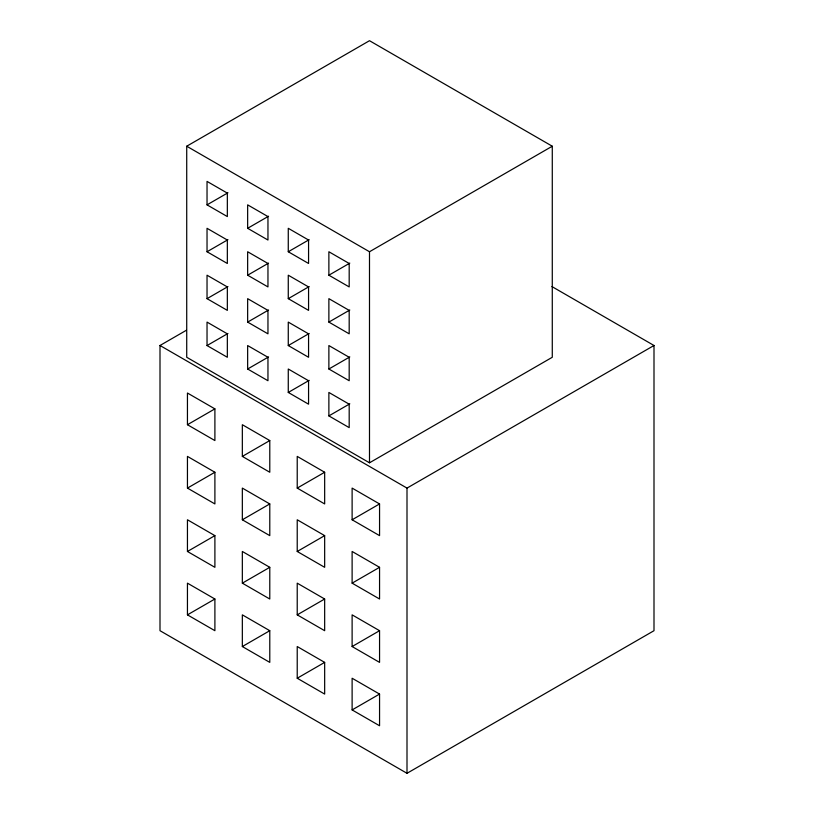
<?xml version="1.0" encoding="UTF-8"?>
<svg xmlns="http://www.w3.org/2000/svg" width="814" height="814" viewBox="0 0 814 814"><rect width="100%" height="100%" fill="white"/><g stroke="black" fill="none" stroke-linecap="round" stroke-linejoin="round"><path stroke-width="1.22" d="M186.721 146.225L369.495 40.7L552.279 146.225L552.279 357.275L369.495 462.8L186.721 357.275L186.721 146.225L369.495 251.75L552.279 146.225M207.031 204.853L227.34 216.575L227.34 193.122L207.031 181.4L207.031 204.853L227.951 192.776M207.031 251.75L227.34 263.482L227.34 240.028L207.031 228.296L207.031 251.75L227.951 239.672M247.649 228.296L267.959 240.028L267.959 216.575L247.649 204.853L247.649 228.296L268.569 216.219M207.031 298.657L227.34 310.378L227.34 286.925L207.031 275.203L207.031 298.657L227.951 286.579M247.649 275.203L267.959 286.925L267.959 263.471L247.649 251.75L247.649 275.203L268.569 263.126M288.268 251.75L308.567 263.471L308.567 240.028L288.268 228.296L288.268 251.75L309.188 239.672M551.902 286.548L653.998 345.492L653.998 630.697L407 773.3L160.002 630.697L160.002 345.492L186.355 330.281M207.031 345.553L227.34 357.275L227.34 333.832L207.031 322.1L207.031 345.553L227.951 333.475M247.649 322.1L267.959 333.832L267.959 310.378L247.649 298.657L247.649 322.1L268.569 310.022M288.268 298.657L308.567 310.378L308.567 286.925L288.268 275.203L288.268 298.657L309.188 286.569M328.876 275.203L349.186 286.925L349.186 263.471L328.876 251.75L328.876 275.203L349.796 263.126M247.649 369.007L267.959 380.728L267.959 357.275L247.649 345.553L247.649 369.007L268.569 356.929M288.268 345.553L308.567 357.275L308.567 333.832L288.268 322.1L288.268 345.553L309.188 333.475M328.876 322.1L349.186 333.832L349.186 310.378L328.876 298.657L328.876 322.1L349.796 310.022M187.444 424.715L214.896 408.872L214.896 440.557L187.444 424.715L187.444 393.03L214.896 408.872M288.268 392.45L308.567 404.182L308.567 380.728L288.268 369.007L288.268 392.45L309.188 380.372M328.876 369.007L349.186 380.728L349.186 357.275L328.876 345.553L328.876 369.007L349.796 356.929M187.444 488.095L214.896 472.252L214.896 503.937L187.444 488.095L187.444 456.4L214.896 472.252M242.338 456.4L269.78 440.557L269.78 472.252L242.338 456.4L242.338 424.715L269.78 440.557M328.876 415.903L349.186 427.625L349.186 404.182L328.876 392.45L328.876 415.903L349.796 403.825M187.444 551.475L214.896 535.632L214.896 567.317L187.444 551.475L187.444 519.78L214.896 535.632M242.338 519.78L269.78 503.937L269.78 535.632L242.338 519.78L242.338 488.095L269.78 503.937M297.222 488.095L324.664 472.252L324.664 503.937L297.222 488.095L297.222 456.4L324.664 472.252M187.444 614.855L214.896 599.012L214.896 630.697L187.444 614.855L187.444 583.16L214.896 599.012M242.338 583.16L269.78 567.317L269.78 599.012L242.338 583.16L242.338 551.475L269.78 567.317M297.222 551.475L324.664 535.632L324.664 567.317L297.222 551.475L297.222 519.78L324.664 535.632M352.116 519.78L379.558 503.937L379.558 535.632L352.116 519.78L352.116 488.095L379.558 503.937M160.002 345.492L407 488.095L653.998 345.492M242.338 646.54L269.78 630.697L269.78 662.382L242.338 646.54L242.338 614.855L269.78 630.697M297.222 614.855L324.664 599.012L324.664 630.697L297.222 614.855L297.222 583.16L324.664 599.002M352.116 583.16L379.558 567.317L379.558 599.002L352.116 583.16L352.116 551.475L379.558 567.317M297.222 678.235L324.664 662.382L324.664 694.077L297.222 678.235L297.222 646.54L324.664 662.382M352.116 646.54L379.558 630.697L379.558 662.382L352.116 646.54L352.116 614.855L379.558 630.697M352.116 709.92L379.558 694.077L379.558 725.762L352.116 709.92L352.116 678.235L379.558 694.077M407 488.095L407 773.3M369.495 251.75L369.495 462.8"/></g></svg>
